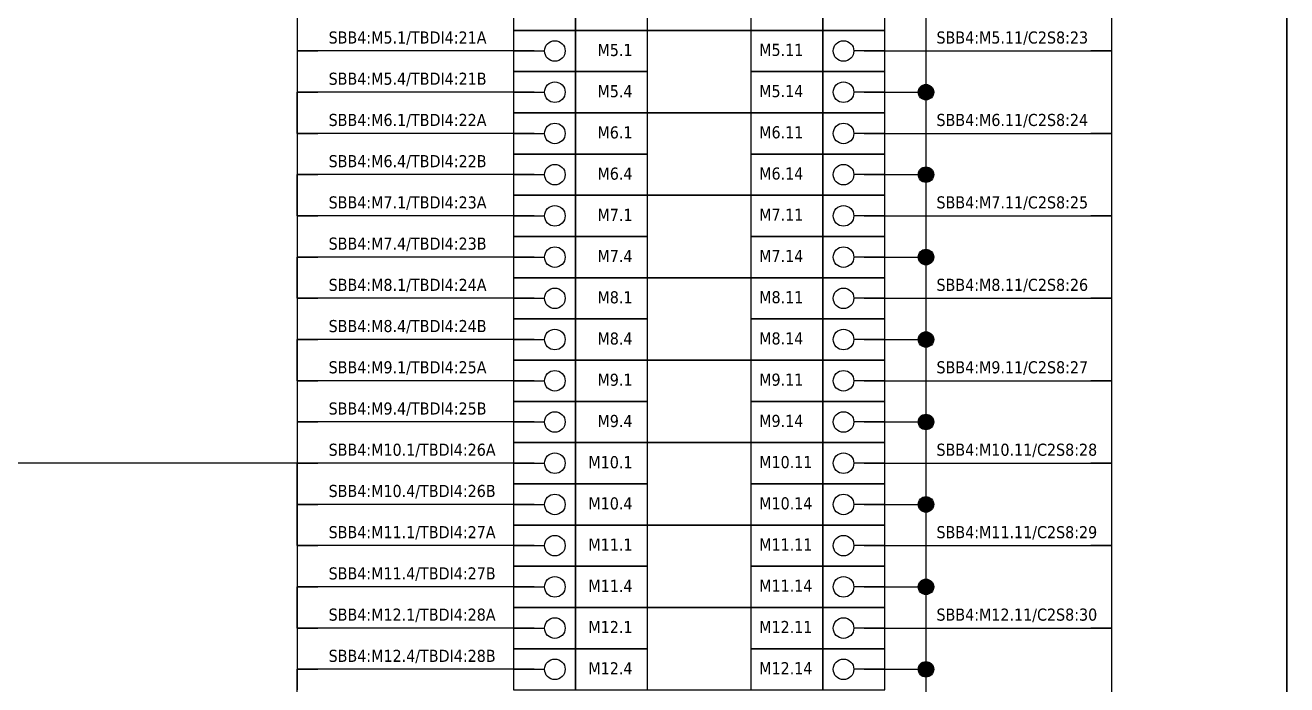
# Model space of a CAD drawing. Header units: millimetres. Extents: x 0 to 1792788, y -13 to 262234.
# Drawn here: x 297.6 to 420, y 61.5 to 125.5 of the extents above; entities that cross this region are included whole.
import ezdxf
from ezdxf.enums import TextEntityAlignment as Align

# ---------------------------------------------------------------- set-up
doc = ezdxf.new("R2010")
doc.units = ezdxf.units.MM
doc.linetypes.add('EPL_DASH', pattern=[1, 0.5, -0.5])
for name, color, linetype, lineweight in [('EPLAN201', 7, 'Continuous', 35), ('EPLAN300', 5, 'Continuous', 25), ('EPLAN303', 6, 'Continuous', 25), ('EPLAN306', 6, 'EPL_DASH', 25), ('EPLAN311', 7, 'Continuous', 25), ('EPLAN317', 7, 'Continuous', 25), ('EPLAN400', 5, 'Continuous', 35), ('EPLAN405', 7, 'Continuous', 25), ('EPLAN421', 5, 'Continuous', 35), ('EPLAN429', 251, 'Continuous', 35), ('EPLAN440', 73, 'Continuous', 35), ('EPLAN441', 73, 'Continuous', 35), ('EPLAN451', 7, 'Continuous', 35), ('EPLAN452', 7, 'Continuous', 35), ('EPLAN453', 7, 'Continuous', 35), ('EPLAN500', 7, 'Continuous', 35), ('EPLAN501', 7, 'Continuous', 35), ('EPLAN502', 7, 'Continuous', 35), ('EPLAN503', 7, 'Continuous', 35), ('EPLAN504', 7, 'Continuous', 35)]:
    doc.layers.add(name, color=color, linetype=linetype, lineweight=lineweight)
doc.styles.add('Tahoma', font='')
doc.styles.get('Tahoma').set_extended_font_data('Tahoma')

# ---------------------------------------------------------------- blocks, each defined once
blk = doc.blocks.new('EPLFRAME')
at = {"layer": 'EPLAN201', "linetype": 'Continuous', "lineweight": 35, "ltscale": 4}
blk.add_lwpolyline([(0, 0), (420, 0), (420, 297), (0, 297)], close=True, dxfattribs=at)
at = {"layer": 'EPLAN451', "color": 7, "style": 'Tahoma'}
for tag, p, height in [('14_10014', (101, 12), 2.26), ('14_10015', (185, 12), 2.26), ('14_10011', (101, 5), 2.26), ('14_10013', (332, 5), 1.63), ('14_10151', (73, 1), 1.63), ('14_10300', (415, 1), 1.63)]:
    blk.add_attdef(tag, p, '', height=height, dxfattribs=at)
blk.add_attdef('4_25020', text='', height=1.63, dxfattribs=at).set_placement((413, 1), align=Align.RIGHT)
at = {"layer": 'EPLAN452', "color": 7, "style": 'Tahoma'}
for tag, p, height in [('4_11041', (1, 17), 2.26), ('4_11071[1]', (1, 13), 1.63), ('4_11074[1]', (21, 13), 1.63), ('4_11070[1]', (41, 13), 1.63), ('4_11024', (73, 13), 1.63), ('4_11011', (231, 12), 2.26), ('4_11030', (301, 12), 2.26), ('4_20132_1001', (374, 13), 1.63), ('4_11071[2]', (1, 9), 1.63), ('4_11074[2]', (21, 9), 1.63), ('4_11070[2]', (41, 9), 1.63), ('4_11022', (73, 9), 1.63), ('4_20134_1001', (374, 9), 1.63), ('4_11071[3]', (1, 5), 1.63), ('4_11074[3]', (21, 5), 1.63), ('4_11070[3]', (41, 5), 1.63), ('4_11080', (73, 5), 1.63), ('4_11059', (301, 5), 1.63)]:
    blk.add_attdef(tag, p, '', height=height, dxfattribs=at)
for tag, height, p in [('4_11040', 2.26, (419, 17)), ('4_11000', 1.63, (419, 5)), ('4_11085', 1.63, (141, 1)), ('4_11086', 1.63, (183, 1))]:
    blk.add_attdef(tag, text='', height=height, dxfattribs=at).set_placement(p, align=Align.RIGHT)
at = {"layer": 'EPLAN453', "color": 7, "style": 'Tahoma'}
for tag, p in [('53_19005_1', (21, 293)), ('53_19005', (63, 293)), ('53_19005_8', (105, 293)), ('53_19005_6', (147, 293)), ('53_19005_7', (189, 293)), ('53_19005_9', (231, 293)), ('53_19005_3', (273, 293)), ('53_19005_2', (315, 293)), ('53_19005_4', (357, 293)), ('53_19005_5', (399, 293))]:
    blk.add_attdef(tag, text='', height=1.35, dxfattribs=at).set_placement(p, align=Align.BOTTOM_CENTER)
blk = doc.blocks.new('EPLSYM_LibrarySPECIAL_Symbol1_Variant0_Placement1_1')
at = {"layer": 'EPLAN306', "lineweight": 25, "ltscale": 4}
blk.add_lwpolyline([(0, -143), (36, -143), (36, 0), (0, 0)], close=True, dxfattribs=at)
at = {"layer": 'EPLAN400', "color": 5, "style": 'Tahoma'}
blk.add_attdef('17_20010', text='', height=2.2575, dxfattribs=at).set_placement((-1.5, -0.9515), align=Align.TOP_CENTER)
at = {"layer": 'EPLAN440', "color": 73, "style": 'Tahoma'}
blk.add_attdef('17_20300', text='', height=1.6254, dxfattribs=at).set_placement((-1.5, -4.57508), align=Align.TOP_RIGHT)
at = {"layer": 'EPLAN500', "color": 7, "style": 'Tahoma'}
blk.add_attdef('17_20027', text='', height=1.6254, dxfattribs=at).set_placement((-1.5, -7.43762), align=Align.TOP_CENTER)
at = {"layer": 'EPLAN501', "color": 7, "style": 'Tahoma'}
blk.add_attdef('17_20011', text='', height=1.6254, dxfattribs=at).set_placement((-1.5, -12.67508), align=Align.TOP_CENTER)
at = {"layer": 'EPLAN502', "color": 7, "style": 'Tahoma'}
blk.add_attdef('17_20025', text='', height=1.6254, dxfattribs=at).set_placement((-1.5, -15.37508), align=Align.TOP_RIGHT)
at = {"layer": 'EPLAN503', "color": 7, "style": 'Tahoma'}
blk.add_attdef('17_20024', text='', height=1.6254, dxfattribs=at).set_placement((-1.5, -18.07508), align=Align.TOP_RIGHT)
at = {"layer": 'EPLAN504', "color": 7, "style": 'Tahoma'}
blk.add_attdef('17_20901[1]', text='', height=1.6254, dxfattribs=at).set_placement((-1.5, -9.97508), align=Align.TOP_RIGHT)
blk = doc.blocks.new('EPLSYM_LibrarySPECIAL_Symbol13_Variant3_Placement1')
at = {"layer": 'EPLAN303', "lineweight": 25, "ltscale": 4}
blk.add_line((4, 0), (1, 0), dxfattribs=at)
blk.add_circle((0, 0), 1, dxfattribs=at)
at = {"layer": 'EPLAN421', "color": 5, "style": 'Tahoma'}
blk.add_attdef('17_20039', text='', height=1.1739, dxfattribs=at).set_placement((2.3, 4), align=Align.BOTTOM_LEFT)
at = {"layer": 'EPLAN429', "color": 251, "style": 'Tahoma'}
blk.add_attdef('17_20011', text='', height=1.6254, dxfattribs=at).set_placement((-76.87, -0.16254), align=Align.MIDDLE_RIGHT)
at = {"layer": 'EPLAN441', "color": 73, "style": 'Tahoma'}
blk.add_attdef('17_20301', text='', height=1.6254, dxfattribs=at).set_placement((-33.62, -0.16254), align=Align.MIDDLE_RIGHT)
blk = doc.blocks.new('EPLSYM_LibrarySPECIAL_Symbol13_Variant1_Placement1')
at = {"layer": 'EPLAN303', "lineweight": 25, "ltscale": 4}
blk.add_line((-4, 0), (-1, 0), dxfattribs=at)
blk.add_circle((0, 0), 1, dxfattribs=at)
at = {"layer": 'EPLAN421', "color": 5, "style": 'Tahoma'}
blk.add_attdef('17_20039', text='', height=1.1739, dxfattribs=at).set_placement((-2.3, 4), align=Align.BOTTOM_RIGHT)
at = {"layer": 'EPLAN429', "color": 251, "style": 'Tahoma'}
blk.add_attdef('17_20011', text='', height=1.6254, dxfattribs=at).set_placement((76.87, -0.16254), align=Align.MIDDLE_LEFT)
at = {"layer": 'EPLAN441', "color": 73, "style": 'Tahoma'}
blk.add_attdef('17_20301', text='', height=1.6254, dxfattribs=at).set_placement((33.62, -0.16254), align=Align.MIDDLE_LEFT)
blk = doc.blocks.new('EPLSYM_LibrarySPECIAL_Symbol308_Variant0_Placement0')
at = {"layer": 'EPLAN405', "color": 7, "style": 'Tahoma'}
for tag, p in [('17_31011', (1.5, 6.35)), ('17_31002', (1.5, 0.5))]:
    blk.add_attdef(tag, text='', height=1.17, dxfattribs=at).set_placement(p, align=Align.BOTTOM_LEFT)
for tag, p in [('17_31004', (1.5, 4.4)), ('17_31003', (1.5, 2.45))]:
    blk.add_attdef(tag, p, '', height=1.17, dxfattribs=at)

msp = doc.modelspace()

# ---------------------------------------------------------------- hatches: boundary and pattern name
at = {"layer": 'EPLAN311', "linetype": 'Continuous', "lineweight": 25, "ltscale": 4}
h = msp.add_hatch(color=7, dxfattribs=at)
edge = h.paths.add_edge_path(flags=0)
edge.add_arc((385, 119), 0.75, 0, 360)
h = msp.add_hatch(color=7, dxfattribs=at)
edge = h.paths.add_edge_path(flags=0)
edge.add_arc((385, 111), 0.75, 0, 360)
h = msp.add_hatch(color=7, dxfattribs=at)
edge = h.paths.add_edge_path(flags=0)
edge.add_arc((385, 103), 0.75, 0, 360)
h = msp.add_hatch(color=7, dxfattribs=at)
edge = h.paths.add_edge_path(flags=0)
edge.add_arc((385, 95), 0.75, 0, 360)
h = msp.add_hatch(color=7, dxfattribs=at)
edge = h.paths.add_edge_path(flags=0)
edge.add_arc((385, 87), 0.75, 0, 360)
h = msp.add_hatch(color=7, dxfattribs=at)
edge = h.paths.add_edge_path(flags=0)
edge.add_arc((385, 79), 0.75, 0, 360)
h = msp.add_hatch(color=7, dxfattribs=at)
edge = h.paths.add_edge_path(flags=0)
edge.add_arc((385, 71), 0.75, 0, 360)
h = msp.add_hatch(color=7, dxfattribs=at)
edge = h.paths.add_edge_path(flags=0)
edge.add_arc((385, 63), 0.75, 0, 360)

# ---------------------------------------------------------------- linework, layer by layer
at = {"layer": 'EPLAN300', "lineweight": 25, "ltscale": 4}
for points in [[(351, 125), (375, 125), (375, 133), (351, 133)], [(345, 125), (351, 125), (351, 129), (345, 129)], [(351, 125), (358, 125), (358, 129), (351, 129)], [(368, 125), (375, 125), (375, 129), (368, 129)], [(375, 125), (381, 125), (381, 129), (375, 129)], [(345, 121), (351, 121), (351, 125), (345, 125)], [(351, 117), (375, 117), (375, 125), (351, 125)], [(351, 121), (358, 121), (358, 125), (351, 125)], [(368, 121), (375, 121), (375, 125), (368, 125)], [(375, 121), (381, 121), (381, 125), (375, 125)], [(345, 117), (351, 117), (351, 121), (345, 121)], [(351, 117), (358, 117), (358, 121), (351, 121)], [(368, 117), (375, 117), (375, 121), (368, 121)], [(375, 117), (381, 117), (381, 121), (375, 121)], [(345, 113), (351, 113), (351, 117), (345, 117)], [(351, 109), (375, 109), (375, 117), (351, 117)], [(351, 113), (358, 113), (358, 117), (351, 117)], [(368, 113), (375, 113), (375, 117), (368, 117)], [(375, 113), (381, 113), (381, 117), (375, 117)], [(345, 109), (351, 109), (351, 113), (345, 113)], [(351, 109), (358, 109), (358, 113), (351, 113)], [(368, 109), (375, 109), (375, 113), (368, 113)], [(375, 109), (381, 109), (381, 113), (375, 113)], [(345, 105), (351, 105), (351, 109), (345, 109)], [(351, 101), (375, 101), (375, 109), (351, 109)], [(351, 105), (358, 105), (358, 109), (351, 109)], [(368, 105), (375, 105), (375, 109), (368, 109)], [(375, 105), (381, 105), (381, 109), (375, 109)], [(345, 101), (351, 101), (351, 105), (345, 105)], [(351, 101), (358, 101), (358, 105), (351, 105)], [(368, 101), (375, 101), (375, 105), (368, 105)], [(375, 101), (381, 101), (381, 105), (375, 105)], [(345, 97), (351, 97), (351, 101), (345, 101)], [(351, 93), (375, 93), (375, 101), (351, 101)], [(351, 97), (358, 97), (358, 101), (351, 101)], [(368, 97), (375, 97), (375, 101), (368, 101)], [(375, 97), (381, 97), (381, 101), (375, 101)], [(345, 93), (351, 93), (351, 97), (345, 97)], [(351, 93), (358, 93), (358, 97), (351, 97)], [(368, 93), (375, 93), (375, 97), (368, 97)], [(375, 93), (381, 93), (381, 97), (375, 97)], [(345, 89), (351, 89), (351, 93), (345, 93)], [(351, 85), (375, 85), (375, 93), (351, 93)], [(351, 89), (358, 89), (358, 93), (351, 93)], [(368, 89), (375, 89), (375, 93), (368, 93)], [(375, 89), (381, 89), (381, 93), (375, 93)], [(345, 85), (351, 85), (351, 89), (345, 89)], [(351, 85), (358, 85), (358, 89), (351, 89)], [(368, 85), (375, 85), (375, 89), (368, 89)], [(375, 85), (381, 85), (381, 89), (375, 89)], [(345, 81), (351, 81), (351, 85), (345, 85)], [(351, 77), (375, 77), (375, 85), (351, 85)], [(351, 81), (358, 81), (358, 85), (351, 85)], [(368, 81), (375, 81), (375, 85), (368, 85)], [(375, 81), (381, 81), (381, 85), (375, 85)], [(345, 77), (351, 77), (351, 81), (345, 81)], [(351, 77), (358, 77), (358, 81), (351, 81)], [(368, 77), (375, 77), (375, 81), (368, 81)], [(375, 77), (381, 77), (381, 81), (375, 81)], [(345, 73), (351, 73), (351, 77), (345, 77)], [(351, 69), (375, 69), (375, 77), (351, 77)], [(351, 73), (358, 73), (358, 77), (351, 77)], [(368, 73), (375, 73), (375, 77), (368, 77)], [(375, 73), (381, 73), (381, 77), (375, 77)], [(345, 69), (351, 69), (351, 73), (345, 73)], [(351, 69), (358, 69), (358, 73), (351, 73)], [(368, 69), (375, 69), (375, 73), (368, 73)], [(375, 69), (381, 69), (381, 73), (375, 73)], [(345, 65), (351, 65), (351, 69), (345, 69)], [(351, 61), (375, 61), (375, 69), (351, 69)], [(351, 65), (358, 65), (358, 69), (351, 69)], [(368, 65), (375, 65), (375, 69), (368, 69)], [(375, 65), (381, 65), (381, 69), (375, 69)], [(345, 61), (351, 61), (351, 65), (345, 65)], [(351, 61), (358, 61), (358, 65), (351, 65)], [(368, 61), (375, 61), (375, 65), (368, 65)], [(375, 61), (381, 61), (381, 65), (375, 65)]]:
    msp.add_lwpolyline(points, close=True, dxfattribs=at)
at = {"layer": 'EPLAN311', "color": 7, "linetype": 'Continuous', "lineweight": 25, "ltscale": 4}
for p, q in [((385, 129), (385, 125)), ((385, 121), (385, 117)), ((383, 119), (385, 119)), ((385, 113), (385, 109)), ((383, 111), (385, 111)), ((385, 105), (385, 101)), ((383, 103), (385, 103)), ((385, 97), (385, 93)), ((383, 95), (385, 95)), ((385, 89), (385, 85)), ((383, 87), (385, 87)), ((385, 81), (385, 77)), ((383, 79), (385, 79)), ((385, 73), (385, 69)), ((383, 71), (385, 71)), ((385, 65), (385, 61)), ((383, 63), (385, 63))]:
    msp.add_line(p, q, dxfattribs=at)
at = {"layer": 'EPLAN311', "ltscale": 4}
for p, q in [((385, 127), (385, 119)), ((324, 123), (326, 123)), ((403, 123), (401, 123)), ((324, 119), (326, 119)), ((379, 119), (383, 119)), ((385, 119), (385, 111)), ((324, 115), (326, 115)), ((403, 115), (401, 115)), ((324, 111), (326, 111)), ((379, 111), (383, 111)), ((385, 111), (385, 103)), ((324, 107), (326, 107)), ((403, 107), (401, 107)), ((324, 103), (326, 103)), ((379, 103), (383, 103)), ((385, 103), (385, 95)), ((324, 99), (326, 99)), ((403, 99), (401, 99)), ((324, 95), (326, 95)), ((379, 95), (383, 95)), ((385, 95), (385, 87)), ((324, 91), (326, 91)), ((403, 91), (401, 91)), ((324, 87), (326, 87)), ((379, 87), (383, 87)), ((385, 87), (385, 79)), ((324, 83), (326, 83)), ((403, 83), (401, 83)), ((324, 79), (326, 79)), ((379, 79), (383, 79)), ((385, 79), (385, 71)), ((324, 75), (326, 75)), ((403, 75), (401, 75)), ((324, 71), (326, 71)), ((379, 71), (383, 71)), ((385, 71), (385, 63)), ((324, 67), (326, 67)), ((403, 67), (401, 67)), ((324, 63), (326, 63)), ((379, 63), (383, 63)), ((385, 63), (385, 55))]:
    msp.add_line(p, q, dxfattribs=at)
at = {"layer": 'EPLAN311', "color": 7, "ltscale": 4}
for p, q in [((347, 123), (324, 123)), ((379, 123), (403, 123)), ((347, 119), (324, 119)), ((347, 115), (324, 115)), ((379, 115), (403, 115)), ((347, 111), (324, 111)), ((347, 107), (324, 107)), ((379, 107), (403, 107)), ((347, 103), (324, 103)), ((347, 99), (324, 99)), ((379, 99), (403, 99)), ((347, 95), (324, 95)), ((347, 91), (324, 91)), ((379, 91), (403, 91)), ((347, 87), (324, 87)), ((347, 83), (324, 83)), ((379, 83), (403, 83)), ((347, 79), (324, 79)), ((347, 75), (324, 75)), ((379, 75), (403, 75)), ((347, 71), (324, 71)), ((347, 67), (324, 67)), ((379, 67), (403, 67)), ((347, 63), (324, 63))]:
    msp.add_line(p, q, dxfattribs=at)
at = {"layer": 'EPLAN311', "color": 7, "linetype": 'Continuous', "lineweight": 25, "ltscale": 4}
for centre in [(385, 119), (385, 111), (385, 103), (385, 95), (385, 87), (385, 79), (385, 71), (385, 63)]:
    msp.add_circle(centre, 0.75, dxfattribs=at)
at = {"layer": 'EPLAN317', "lineweight": 25, "ltscale": 4}
for p, q in [((403, 131), (403, 123)), ((324, 129), (324, 125)), ((324, 127), (324, 123)), ((324, 125), (324, 121)), ((403, 125), (403, 121)), ((324, 123), (324, 119)), ((403, 123), (403, 115)), ((324, 121), (324, 117)), ((324, 115), (324, 119)), ((324, 117), (324, 113)), ((403, 117), (403, 113)), ((324, 115), (324, 111)), ((403, 115), (403, 107)), ((324, 113), (324, 109)), ((324, 107), (324, 111)), ((324, 109), (324, 105)), ((403, 109), (403, 105)), ((324, 107), (324, 103)), ((403, 107), (403, 99)), ((324, 105), (324, 101)), ((324, 99), (324, 103)), ((324, 101), (324, 97)), ((403, 101), (403, 97)), ((324, 99), (324, 95)), ((403, 99), (403, 91)), ((324, 97), (324, 93)), ((324, 91), (324, 95)), ((324, 93), (324, 89)), ((403, 93), (403, 89)), ((324, 91), (324, 87)), ((403, 91), (403, 83)), ((324, 89), (324, 85)), ((324, 87), (324, 83)), ((324, 85), (324, 81)), ((403, 85), (403, 81)), ((324, 83), (206, 83)), ((324, 83), (322, 83)), ((324, 79), (324, 83)), ((403, 83), (403, 75)), ((324, 81), (324, 77)), ((324, 75), (324, 79)), ((324, 77), (324, 73)), ((403, 77), (403, 73)), ((324, 75), (324, 71)), ((403, 75), (403, 67)), ((324, 73), (324, 69)), ((324, 67), (324, 71)), ((324, 69), (324, 65)), ((403, 69), (403, 65)), ((324, 67), (324, 63)), ((403, 67), (403, 59)), ((324, 65), (324, 61)), ((324, 59), (324, 63))]:
    msp.add_line(p, q, dxfattribs=at)

# ---------------------------------------------------------------- block references
for name, p in [('EPLFRAME', (0, 0)), ('EPLSYM_LibrarySPECIAL_Symbol1_Variant0_Placement1_1', (345, 172))]:
    msp.add_blockref(name, p)
ref = msp.add_blockref('EPLSYM_LibrarySPECIAL_Symbol308_Variant0_Placement0', (327, 123))
ref.add_attrib('17_31011', 'SBB4:M5.1/TBDI4:21A', dxfattribs={"layer": 'EPLAN405', "color": 7, "height": 1.1739, "style": 'Tahoma'}).set_placement((327.05, 123.37), align=Align.BOTTOM_LEFT)
ref = msp.add_blockref('EPLSYM_LibrarySPECIAL_Symbol308_Variant0_Placement0', (385.97, 123))
ref.add_attrib('17_31011', 'SBB4:M5.11/C2S8:23', dxfattribs={"layer": 'EPLAN405', "color": 7, "height": 1.1739, "style": 'Tahoma'}).set_placement((386.02, 123.37), align=Align.BOTTOM_LEFT)
ref = msp.add_blockref('EPLSYM_LibrarySPECIAL_Symbol13_Variant1_Placement1', (349, 123))
ref.add_attrib('17_20039', 'M5.1', dxfattribs={"layer": 'EPLAN421', "color": 5, "height": 1.174, "style": 'Tahoma'}).set_placement((356.53, 122.16), align=Align.BOTTOM_RIGHT)
ref = msp.add_blockref('EPLSYM_LibrarySPECIAL_Symbol13_Variant3_Placement1', (377, 123))
ref.add_attrib('17_20039', 'M5.11', dxfattribs={"layer": 'EPLAN421', "color": 5, "height": 1.174, "style": 'Tahoma'}).set_placement((368.82, 122.17), align=Align.BOTTOM_LEFT)
ref = msp.add_blockref('EPLSYM_LibrarySPECIAL_Symbol308_Variant0_Placement0', (327, 119))
ref.add_attrib('17_31011', 'SBB4:M5.4/TBDI4:21B', dxfattribs={"layer": 'EPLAN405', "color": 7, "height": 1.1739, "style": 'Tahoma'}).set_placement((327.05, 119.37), align=Align.BOTTOM_LEFT)
ref = msp.add_blockref('EPLSYM_LibrarySPECIAL_Symbol13_Variant1_Placement1', (349, 119))
ref.add_attrib('17_20039', 'M5.4', dxfattribs={"layer": 'EPLAN421', "color": 5, "height": 1.174, "style": 'Tahoma'}).set_placement((356.53, 118.16), align=Align.BOTTOM_RIGHT)
ref = msp.add_blockref('EPLSYM_LibrarySPECIAL_Symbol13_Variant3_Placement1', (377, 119))
ref.add_attrib('17_20039', 'M5.14', dxfattribs={"layer": 'EPLAN421', "color": 5, "height": 1.174, "style": 'Tahoma'}).set_placement((368.82, 118.17), align=Align.BOTTOM_LEFT)
ref = msp.add_blockref('EPLSYM_LibrarySPECIAL_Symbol308_Variant0_Placement0', (327, 115))
ref.add_attrib('17_31011', 'SBB4:M6.1/TBDI4:22A', dxfattribs={"layer": 'EPLAN405', "color": 7, "height": 1.1739, "style": 'Tahoma'}).set_placement((327.05, 115.37), align=Align.BOTTOM_LEFT)
ref = msp.add_blockref('EPLSYM_LibrarySPECIAL_Symbol308_Variant0_Placement0', (385.97, 115))
ref.add_attrib('17_31011', 'SBB4:M6.11/C2S8:24', dxfattribs={"layer": 'EPLAN405', "color": 7, "height": 1.1739, "style": 'Tahoma'}).set_placement((386.02, 115.37), align=Align.BOTTOM_LEFT)
ref = msp.add_blockref('EPLSYM_LibrarySPECIAL_Symbol13_Variant1_Placement1', (349, 115))
ref.add_attrib('17_20039', 'M6.1', dxfattribs={"layer": 'EPLAN421', "color": 5, "height": 1.174, "style": 'Tahoma'}).set_placement((356.53, 114.16), align=Align.BOTTOM_RIGHT)
ref = msp.add_blockref('EPLSYM_LibrarySPECIAL_Symbol13_Variant3_Placement1', (377, 115))
ref.add_attrib('17_20039', 'M6.11', dxfattribs={"layer": 'EPLAN421', "color": 5, "height": 1.174, "style": 'Tahoma'}).set_placement((368.82, 114.17), align=Align.BOTTOM_LEFT)
ref = msp.add_blockref('EPLSYM_LibrarySPECIAL_Symbol308_Variant0_Placement0', (327, 111))
ref.add_attrib('17_31011', 'SBB4:M6.4/TBDI4:22B', dxfattribs={"layer": 'EPLAN405', "color": 7, "height": 1.1739, "style": 'Tahoma'}).set_placement((327.05, 111.37), align=Align.BOTTOM_LEFT)
ref = msp.add_blockref('EPLSYM_LibrarySPECIAL_Symbol13_Variant1_Placement1', (349, 111))
ref.add_attrib('17_20039', 'M6.4', dxfattribs={"layer": 'EPLAN421', "color": 5, "height": 1.174, "style": 'Tahoma'}).set_placement((356.53, 110.16), align=Align.BOTTOM_RIGHT)
ref = msp.add_blockref('EPLSYM_LibrarySPECIAL_Symbol13_Variant3_Placement1', (377, 111))
ref.add_attrib('17_20039', 'M6.14', dxfattribs={"layer": 'EPLAN421', "color": 5, "height": 1.174, "style": 'Tahoma'}).set_placement((368.82, 110.17), align=Align.BOTTOM_LEFT)
ref = msp.add_blockref('EPLSYM_LibrarySPECIAL_Symbol308_Variant0_Placement0', (327, 107))
ref.add_attrib('17_31011', 'SBB4:M7.1/TBDI4:23A', dxfattribs={"layer": 'EPLAN405', "color": 7, "height": 1.1739, "style": 'Tahoma'}).set_placement((327.05, 107.37), align=Align.BOTTOM_LEFT)
ref = msp.add_blockref('EPLSYM_LibrarySPECIAL_Symbol308_Variant0_Placement0', (385.97, 107))
ref.add_attrib('17_31011', 'SBB4:M7.11/C2S8:25', dxfattribs={"layer": 'EPLAN405', "color": 7, "height": 1.1739, "style": 'Tahoma'}).set_placement((386.02, 107.37), align=Align.BOTTOM_LEFT)
ref = msp.add_blockref('EPLSYM_LibrarySPECIAL_Symbol13_Variant1_Placement1', (349, 107))
ref.add_attrib('17_20039', 'M7.1', dxfattribs={"layer": 'EPLAN421', "color": 5, "height": 1.174, "style": 'Tahoma'}).set_placement((356.53, 106.16), align=Align.BOTTOM_RIGHT)
ref = msp.add_blockref('EPLSYM_LibrarySPECIAL_Symbol13_Variant3_Placement1', (377, 107))
ref.add_attrib('17_20039', 'M7.11', dxfattribs={"layer": 'EPLAN421', "color": 5, "height": 1.174, "style": 'Tahoma'}).set_placement((368.82, 106.17), align=Align.BOTTOM_LEFT)
ref = msp.add_blockref('EPLSYM_LibrarySPECIAL_Symbol308_Variant0_Placement0', (327, 103))
ref.add_attrib('17_31011', 'SBB4:M7.4/TBDI4:23B', dxfattribs={"layer": 'EPLAN405', "color": 7, "height": 1.1739, "style": 'Tahoma'}).set_placement((327.05, 103.37), align=Align.BOTTOM_LEFT)
ref = msp.add_blockref('EPLSYM_LibrarySPECIAL_Symbol13_Variant1_Placement1', (349, 103))
ref.add_attrib('17_20039', 'M7.4', dxfattribs={"layer": 'EPLAN421', "color": 5, "height": 1.174, "style": 'Tahoma'}).set_placement((356.53, 102.16), align=Align.BOTTOM_RIGHT)
ref = msp.add_blockref('EPLSYM_LibrarySPECIAL_Symbol13_Variant3_Placement1', (377, 103))
ref.add_attrib('17_20039', 'M7.14', dxfattribs={"layer": 'EPLAN421', "color": 5, "height": 1.174, "style": 'Tahoma'}).set_placement((368.82, 102.17), align=Align.BOTTOM_LEFT)
ref = msp.add_blockref('EPLSYM_LibrarySPECIAL_Symbol308_Variant0_Placement0', (327, 99))
ref.add_attrib('17_31011', 'SBB4:M8.1/TBDI4:24A', dxfattribs={"layer": 'EPLAN405', "color": 7, "height": 1.1739, "style": 'Tahoma'}).set_placement((327.05, 99.37), align=Align.BOTTOM_LEFT)
ref = msp.add_blockref('EPLSYM_LibrarySPECIAL_Symbol308_Variant0_Placement0', (385.97, 99))
ref.add_attrib('17_31011', 'SBB4:M8.11/C2S8:26', dxfattribs={"layer": 'EPLAN405', "color": 7, "height": 1.1739, "style": 'Tahoma'}).set_placement((386.02, 99.37), align=Align.BOTTOM_LEFT)
ref = msp.add_blockref('EPLSYM_LibrarySPECIAL_Symbol13_Variant1_Placement1', (349, 99))
ref.add_attrib('17_20039', 'M8.1', dxfattribs={"layer": 'EPLAN421', "color": 5, "height": 1.174, "style": 'Tahoma'}).set_placement((356.53, 98.16), align=Align.BOTTOM_RIGHT)
ref = msp.add_blockref('EPLSYM_LibrarySPECIAL_Symbol13_Variant3_Placement1', (377, 99))
ref.add_attrib('17_20039', 'M8.11', dxfattribs={"layer": 'EPLAN421', "color": 5, "height": 1.174, "style": 'Tahoma'}).set_placement((368.82, 98.17), align=Align.BOTTOM_LEFT)
ref = msp.add_blockref('EPLSYM_LibrarySPECIAL_Symbol308_Variant0_Placement0', (327, 95))
ref.add_attrib('17_31011', 'SBB4:M8.4/TBDI4:24B', dxfattribs={"layer": 'EPLAN405', "color": 7, "height": 1.1739, "style": 'Tahoma'}).set_placement((327.05, 95.37), align=Align.BOTTOM_LEFT)
ref = msp.add_blockref('EPLSYM_LibrarySPECIAL_Symbol13_Variant1_Placement1', (349, 95))
ref.add_attrib('17_20039', 'M8.4', dxfattribs={"layer": 'EPLAN421', "color": 5, "height": 1.174, "style": 'Tahoma'}).set_placement((356.53, 94.16), align=Align.BOTTOM_RIGHT)
ref = msp.add_blockref('EPLSYM_LibrarySPECIAL_Symbol13_Variant3_Placement1', (377, 95))
ref.add_attrib('17_20039', 'M8.14', dxfattribs={"layer": 'EPLAN421', "color": 5, "height": 1.174, "style": 'Tahoma'}).set_placement((368.82, 94.17), align=Align.BOTTOM_LEFT)
ref = msp.add_blockref('EPLSYM_LibrarySPECIAL_Symbol308_Variant0_Placement0', (327, 91))
ref.add_attrib('17_31011', 'SBB4:M9.1/TBDI4:25A', dxfattribs={"layer": 'EPLAN405', "color": 7, "height": 1.1739, "style": 'Tahoma'}).set_placement((327.05, 91.37), align=Align.BOTTOM_LEFT)
ref = msp.add_blockref('EPLSYM_LibrarySPECIAL_Symbol13_Variant1_Placement1', (349, 91))
ref.add_attrib('17_20039', 'M9.1', dxfattribs={"layer": 'EPLAN421', "color": 5, "height": 1.174, "style": 'Tahoma'}).set_placement((356.53, 90.16), align=Align.BOTTOM_RIGHT)
ref = msp.add_blockref('EPLSYM_LibrarySPECIAL_Symbol13_Variant3_Placement1', (377, 91))
ref.add_attrib('17_20039', 'M9.11', dxfattribs={"layer": 'EPLAN421', "color": 5, "height": 1.174, "style": 'Tahoma'}).set_placement((368.82, 90.17), align=Align.BOTTOM_LEFT)
ref = msp.add_blockref('EPLSYM_LibrarySPECIAL_Symbol308_Variant0_Placement0', (385.97, 91))
ref.add_attrib('17_31011', 'SBB4:M9.11/C2S8:27', dxfattribs={"layer": 'EPLAN405', "color": 7, "height": 1.1739, "style": 'Tahoma'}).set_placement((386.02, 91.37), align=Align.BOTTOM_LEFT)
ref = msp.add_blockref('EPLSYM_LibrarySPECIAL_Symbol308_Variant0_Placement0', (327, 87))
ref.add_attrib('17_31011', 'SBB4:M9.4/TBDI4:25B', dxfattribs={"layer": 'EPLAN405', "color": 7, "height": 1.1739, "style": 'Tahoma'}).set_placement((327.05, 87.37), align=Align.BOTTOM_LEFT)
ref = msp.add_blockref('EPLSYM_LibrarySPECIAL_Symbol13_Variant1_Placement1', (349, 87))
ref.add_attrib('17_20039', 'M9.4', dxfattribs={"layer": 'EPLAN421', "color": 5, "height": 1.174, "style": 'Tahoma'}).set_placement((356.53, 86.16), align=Align.BOTTOM_RIGHT)
ref = msp.add_blockref('EPLSYM_LibrarySPECIAL_Symbol13_Variant3_Placement1', (377, 87))
ref.add_attrib('17_20039', 'M9.14', dxfattribs={"layer": 'EPLAN421', "color": 5, "height": 1.174, "style": 'Tahoma'}).set_placement((368.82, 86.17), align=Align.BOTTOM_LEFT)
ref = msp.add_blockref('EPLSYM_LibrarySPECIAL_Symbol308_Variant0_Placement0', (327, 83))
ref.add_attrib('17_31011', 'SBB4:M10.1/TBDI4:26A', dxfattribs={"layer": 'EPLAN405', "color": 7, "height": 1.1739, "style": 'Tahoma'}).set_placement((327.05, 83.37), align=Align.BOTTOM_LEFT)
ref = msp.add_blockref('EPLSYM_LibrarySPECIAL_Symbol308_Variant0_Placement0', (385.97, 83))
ref.add_attrib('17_31011', 'SBB4:M10.11/C2S8:28', dxfattribs={"layer": 'EPLAN405', "color": 7, "height": 1.1739, "style": 'Tahoma'}).set_placement((386.02, 83.37), align=Align.BOTTOM_LEFT)
ref = msp.add_blockref('EPLSYM_LibrarySPECIAL_Symbol13_Variant1_Placement1', (349, 83))
ref.add_attrib('17_20039', 'M10.1', dxfattribs={"layer": 'EPLAN421', "color": 5, "height": 1.174, "style": 'Tahoma'}).set_placement((356.53, 82.16), align=Align.BOTTOM_RIGHT)
ref = msp.add_blockref('EPLSYM_LibrarySPECIAL_Symbol13_Variant3_Placement1', (377, 83))
ref.add_attrib('17_20039', 'M10.11', dxfattribs={"layer": 'EPLAN421', "color": 5, "height": 1.174, "style": 'Tahoma'}).set_placement((368.82, 82.17), align=Align.BOTTOM_LEFT)
ref = msp.add_blockref('EPLSYM_LibrarySPECIAL_Symbol308_Variant0_Placement0', (327, 79))
ref.add_attrib('17_31011', 'SBB4:M10.4/TBDI4:26B', dxfattribs={"layer": 'EPLAN405', "color": 7, "height": 1.1739, "style": 'Tahoma'}).set_placement((327.05, 79.37), align=Align.BOTTOM_LEFT)
ref = msp.add_blockref('EPLSYM_LibrarySPECIAL_Symbol13_Variant1_Placement1', (349, 79))
ref.add_attrib('17_20039', 'M10.4', dxfattribs={"layer": 'EPLAN421', "color": 5, "height": 1.174, "style": 'Tahoma'}).set_placement((356.53, 78.16), align=Align.BOTTOM_RIGHT)
ref = msp.add_blockref('EPLSYM_LibrarySPECIAL_Symbol13_Variant3_Placement1', (377, 79))
ref.add_attrib('17_20039', 'M10.14', dxfattribs={"layer": 'EPLAN421', "color": 5, "height": 1.174, "style": 'Tahoma'}).set_placement((368.82, 78.17), align=Align.BOTTOM_LEFT)
ref = msp.add_blockref('EPLSYM_LibrarySPECIAL_Symbol308_Variant0_Placement0', (327, 75))
ref.add_attrib('17_31011', 'SBB4:M11.1/TBDI4:27A', dxfattribs={"layer": 'EPLAN405', "color": 7, "height": 1.1739, "style": 'Tahoma'}).set_placement((327.05, 75.37), align=Align.BOTTOM_LEFT)
ref = msp.add_blockref('EPLSYM_LibrarySPECIAL_Symbol13_Variant1_Placement1', (349, 75))
ref.add_attrib('17_20039', 'M11.1', dxfattribs={"layer": 'EPLAN421', "color": 5, "height": 1.174, "style": 'Tahoma'}).set_placement((356.53, 74.16), align=Align.BOTTOM_RIGHT)
ref = msp.add_blockref('EPLSYM_LibrarySPECIAL_Symbol13_Variant3_Placement1', (377, 75))
ref.add_attrib('17_20039', 'M11.11', dxfattribs={"layer": 'EPLAN421', "color": 5, "height": 1.174, "style": 'Tahoma'}).set_placement((368.82, 74.17), align=Align.BOTTOM_LEFT)
ref = msp.add_blockref('EPLSYM_LibrarySPECIAL_Symbol308_Variant0_Placement0', (385.97, 75))
ref.add_attrib('17_31011', 'SBB4:M11.11/C2S8:29', dxfattribs={"layer": 'EPLAN405', "color": 7, "height": 1.1739, "style": 'Tahoma'}).set_placement((386.02, 75.37), align=Align.BOTTOM_LEFT)
ref = msp.add_blockref('EPLSYM_LibrarySPECIAL_Symbol308_Variant0_Placement0', (327, 71))
ref.add_attrib('17_31011', 'SBB4:M11.4/TBDI4:27B', dxfattribs={"layer": 'EPLAN405', "color": 7, "height": 1.1739, "style": 'Tahoma'}).set_placement((327.05, 71.37), align=Align.BOTTOM_LEFT)
ref = msp.add_blockref('EPLSYM_LibrarySPECIAL_Symbol13_Variant1_Placement1', (349, 71))
ref.add_attrib('17_20039', 'M11.4', dxfattribs={"layer": 'EPLAN421', "color": 5, "height": 1.174, "style": 'Tahoma'}).set_placement((356.53, 70.16), align=Align.BOTTOM_RIGHT)
ref = msp.add_blockref('EPLSYM_LibrarySPECIAL_Symbol13_Variant3_Placement1', (377, 71))
ref.add_attrib('17_20039', 'M11.14', dxfattribs={"layer": 'EPLAN421', "color": 5, "height": 1.174, "style": 'Tahoma'}).set_placement((368.82, 70.17), align=Align.BOTTOM_LEFT)
ref = msp.add_blockref('EPLSYM_LibrarySPECIAL_Symbol308_Variant0_Placement0', (327, 67))
ref.add_attrib('17_31011', 'SBB4:M12.1/TBDI4:28A', dxfattribs={"layer": 'EPLAN405', "color": 7, "height": 1.1739, "style": 'Tahoma'}).set_placement((327.05, 67.37), align=Align.BOTTOM_LEFT)
ref = msp.add_blockref('EPLSYM_LibrarySPECIAL_Symbol308_Variant0_Placement0', (385.97, 67))
ref.add_attrib('17_31011', 'SBB4:M12.11/C2S8:30', dxfattribs={"layer": 'EPLAN405', "color": 7, "height": 1.1739, "style": 'Tahoma'}).set_placement((386.02, 67.37), align=Align.BOTTOM_LEFT)
ref = msp.add_blockref('EPLSYM_LibrarySPECIAL_Symbol13_Variant1_Placement1', (349, 67))
ref.add_attrib('17_20039', 'M12.1', dxfattribs={"layer": 'EPLAN421', "color": 5, "height": 1.174, "style": 'Tahoma'}).set_placement((356.53, 66.16), align=Align.BOTTOM_RIGHT)
ref = msp.add_blockref('EPLSYM_LibrarySPECIAL_Symbol13_Variant3_Placement1', (377, 67))
ref.add_attrib('17_20039', 'M12.11', dxfattribs={"layer": 'EPLAN421', "color": 5, "height": 1.174, "style": 'Tahoma'}).set_placement((368.82, 66.17), align=Align.BOTTOM_LEFT)
ref = msp.add_blockref('EPLSYM_LibrarySPECIAL_Symbol308_Variant0_Placement0', (327, 63))
ref.add_attrib('17_31011', 'SBB4:M12.4/TBDI4:28B', dxfattribs={"layer": 'EPLAN405', "color": 7, "height": 1.1739, "style": 'Tahoma'}).set_placement((327.05, 63.37), align=Align.BOTTOM_LEFT)
ref = msp.add_blockref('EPLSYM_LibrarySPECIAL_Symbol13_Variant1_Placement1', (349, 63))
ref.add_attrib('17_20039', 'M12.4', dxfattribs={"layer": 'EPLAN421', "color": 5, "height": 1.174, "style": 'Tahoma'}).set_placement((356.53, 62.16), align=Align.BOTTOM_RIGHT)
ref = msp.add_blockref('EPLSYM_LibrarySPECIAL_Symbol13_Variant3_Placement1', (377, 63))
ref.add_attrib('17_20039', 'M12.14', dxfattribs={"layer": 'EPLAN421', "color": 5, "height": 1.174, "style": 'Tahoma'}).set_placement((368.82, 62.17), align=Align.BOTTOM_LEFT)

doc.saveas('drawing.dxf')
